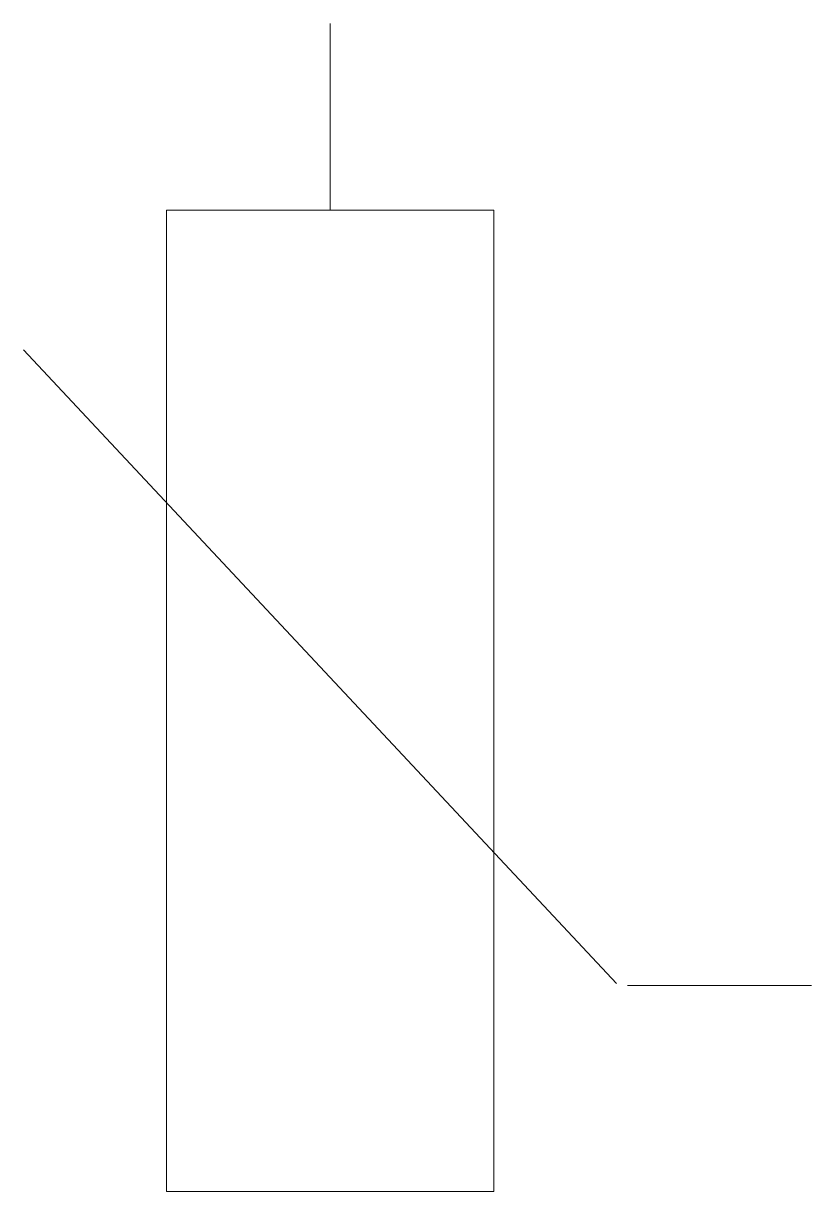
# Model space of a CAD drawing. Extents: x -2.6 to 4.1, y 0 to 10.
import ezdxf

# ---------------------------------------------------------------- set-up
doc = ezdxf.new("R2010")
doc.units = 0
doc.layers.get('0').update_dxf_attribs({"linetype": 'CONTINUOUS', "lineweight": 0})

msp = doc.modelspace()

# ---------------------------------------------------------------- linework, layer by layer
at = {"linetype": 'CONTINUOUS'}
msp.add_line((0, 10), (0, 8.4), dxfattribs=at)
for p, q in [((-1.4, 0), (-1.4, 8.4)), ((-1.4, 8.4), (1.4, 8.4)), ((1.4, 8.4), (1.4, 0)), ((-2.625, 7.206542), (2.45, 1.781542)), ((2.545738, 1.764507), (4.120738, 1.764507)), ((0, 0), (-1.4, 0)), ((1.4, 0), (0, 0))]:
    msp.add_line(p, q)

doc.saveas('drawing.dxf')
